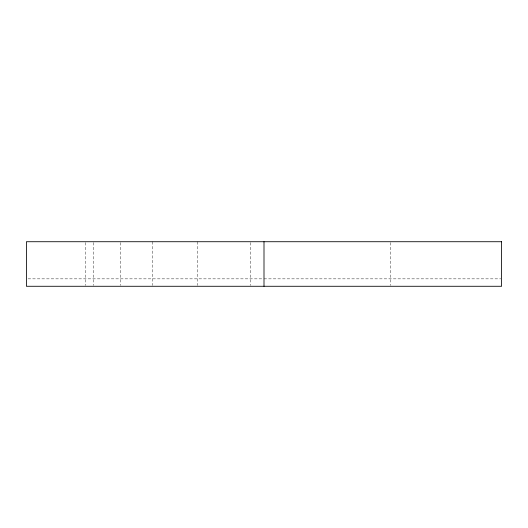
<?xml version="1.0" encoding="UTF-8"?>
<svg xmlns="http://www.w3.org/2000/svg" width="528" height="528" viewBox="0 0 528 528"><rect width="100%" height="100%" fill="white"/><g stroke="black" fill="none" stroke-linecap="round" stroke-linejoin="round"><path stroke-width="0.4" stroke-dasharray="2.64 1.98" d="M28.05 278.85L263.175 278.85M264 278.85L500.775 278.85M390.608 242.55L390.608 285.45M250.338 242.55L250.338 285.45M197.327 241.725L197.327 285.45M152.625 241.725L152.625 285.45M120.688 242.55L120.688 285.45M93.225 242.55L93.225 285.45M85.8 242.55L85.8 285.45"/><path stroke-width="0.79" d="M264 241.725L264 286.275M501.6 241.725L26.4 241.725L26.4 286.275L501.6 286.275L501.6 241.725"/></g></svg>
